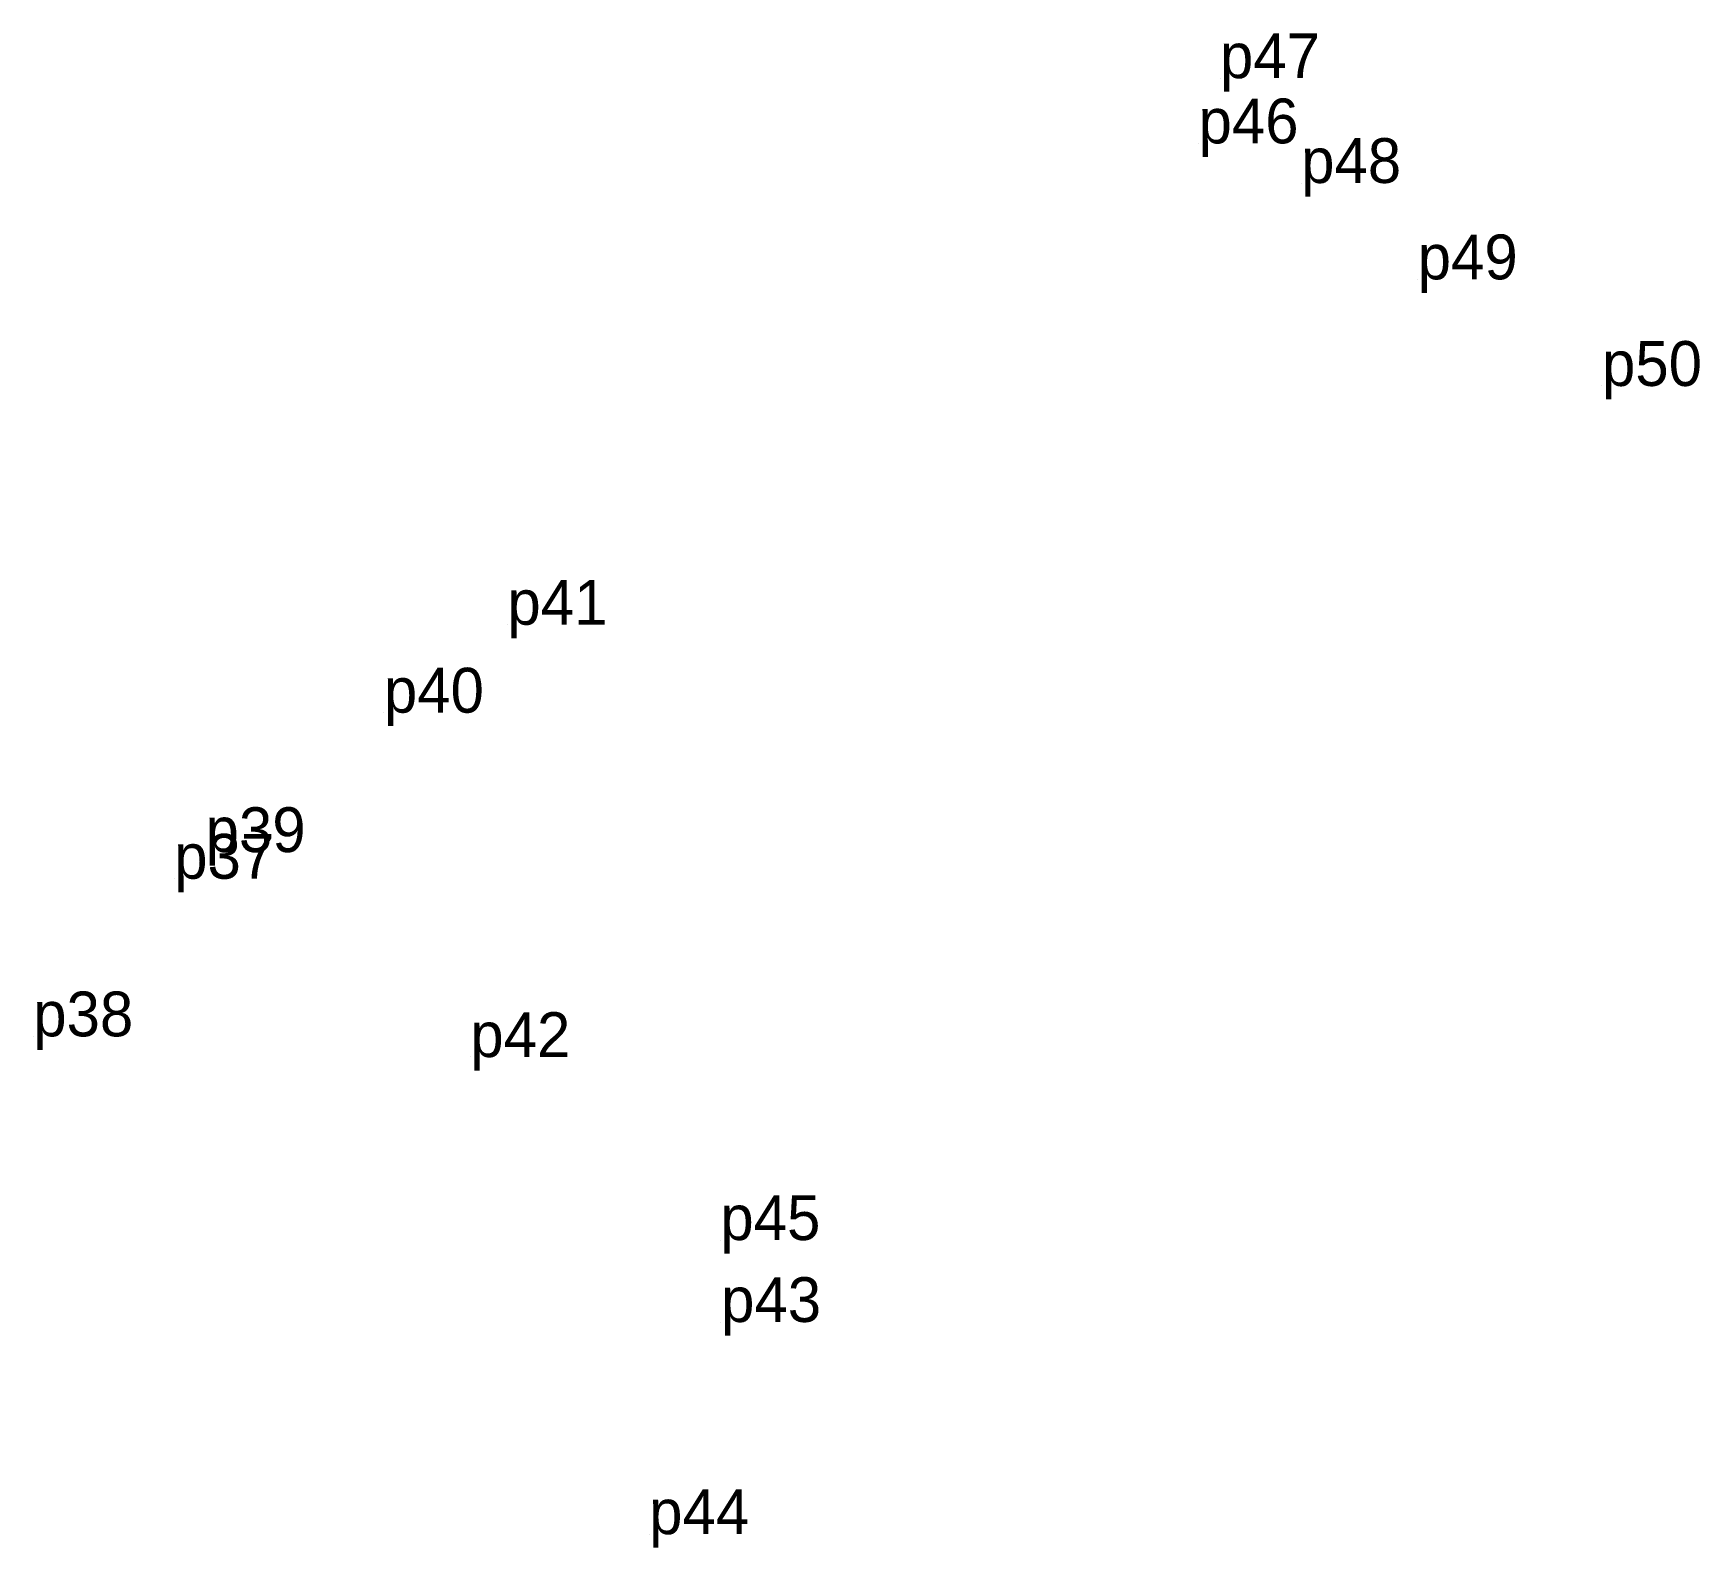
# Model space of a CAD drawing. Extents: x 536455 to 552087, y 1837743 to 1853843.
# Drawn here: x 550928.6 to 550995.6, y 1840963.7 to 1841024.5 of the extents above; entities that cross this region are included whole.
import ezdxf

# ---------------------------------------------------------------- set-up
doc = ezdxf.new("R2010")
doc.units = 0
doc.layers.add('MocDinhThua', color=7, linetype='Continuous')
doc.layers.add('TenChuLanCan', color=7, linetype='Continuous')

msp = doc.modelspace()

# ---------------------------------------------------------------- linework, layer by layer
at = {"layer": 'MocDinhThua'}
for p, q in [((550976.294, 1841022.74), (550976.294, 1841022.74)), ((550976.294, 1841022.74), (550976.294, 1841022.74)), ((550976.294, 1841022.74), (550976.294, 1841022.74)), ((550975.428, 1841020.122), (550975.428, 1841020.122)), ((550975.428, 1841020.122), (550975.428, 1841020.122)), ((550975.428, 1841020.122), (550975.428, 1841020.122)), ((550979.547, 1841018.528), (550979.547, 1841018.528)), ((550979.547, 1841018.528), (550979.547, 1841018.528)), ((550979.547, 1841018.528), (550979.547, 1841018.528)), ((550984.228, 1841014.656), (550984.228, 1841014.656)), ((550984.228, 1841014.656), (550984.228, 1841014.656)), ((550984.228, 1841014.656), (550984.228, 1841014.656)), ((550991.628, 1841010.384), (550991.628, 1841010.384)), ((550991.628, 1841010.384), (550991.628, 1841010.384)), ((550991.628, 1841010.384), (550991.628, 1841010.384)), ((550947.684, 1841000.794), (550947.684, 1841000.794)), ((550947.684, 1841000.794), (550947.684, 1841000.794)), ((550947.684, 1841000.794), (550947.684, 1841000.794)), ((550942.72, 1840997.265), (550942.72, 1840997.265)), ((550942.72, 1840997.265), (550942.72, 1840997.265)), ((550942.72, 1840997.265), (550942.72, 1840997.265)), ((550935.557, 1840991.663), (550935.557, 1840991.663)), ((550935.557, 1840991.663), (550935.557, 1840991.663)), ((550935.557, 1840991.663), (550935.557, 1840991.663)), ((550934.301, 1840990.587), (550934.301, 1840990.587)), ((550934.301, 1840990.587), (550934.301, 1840990.587)), ((550934.301, 1840990.587), (550934.301, 1840990.587)), ((550928.643, 1840984.259), (550928.643, 1840984.259)), ((550928.643, 1840984.259), (550928.643, 1840984.259)), ((550928.643, 1840984.259), (550928.643, 1840984.259)), ((550946.188, 1840983.433), (550946.188, 1840983.433)), ((550946.188, 1840983.433), (550946.188, 1840983.433)), ((550946.188, 1840983.433), (550946.188, 1840983.433)), ((550956.233, 1840976.078), (550956.233, 1840976.078)), ((550956.233, 1840976.078), (550956.233, 1840976.078)), ((550956.233, 1840976.078), (550956.233, 1840976.078)), ((550956.255, 1840972.787), (550956.255, 1840972.787)), ((550956.255, 1840972.787), (550956.255, 1840972.787)), ((550956.255, 1840972.787), (550956.255, 1840972.787)), ((550953.368, 1840964.273), (550953.368, 1840964.273)), ((550953.368, 1840964.273), (550953.368, 1840964.273)), ((550953.368, 1840964.273), (550953.368, 1840964.273))]:
    msp.add_line(p, q, dxfattribs=at)

# ---------------------------------------------------------------- texts
at = {"layer": 'TenChuLanCan'}
for s, p in [('p47', (550976.29, 1841022.74)), ('p47', (550976.29, 1841022.74)), ('p47', (550976.29, 1841022.74)), ('p46', (550975.43, 1841020.12)), ('p46', (550975.43, 1841020.12)), ('p46', (550975.43, 1841020.12)), ('p48', (550979.55, 1841018.53)), ('p48', (550979.55, 1841018.53)), ('p48', (550979.55, 1841018.53)), ('p49', (550984.23, 1841014.66)), ('p49', (550984.23, 1841014.66)), ('p49', (550984.23, 1841014.66)), ('p50', (550991.63, 1841010.38)), ('p50', (550991.63, 1841010.38)), ('p50', (550991.63, 1841010.38)), ('p41', (550947.68, 1841000.79)), ('p41', (550947.68, 1841000.79)), ('p41', (550947.68, 1841000.79)), ('p40', (550942.72, 1840997.26)), ('p40', (550942.72, 1840997.26)), ('p40', (550942.72, 1840997.26)), ('p39', (550935.56, 1840991.66)), ('p39', (550935.56, 1840991.66)), ('p39', (550935.56, 1840991.66)), ('p37', (550934.3, 1840990.59)), ('p37', (550934.3, 1840990.59)), ('p37', (550934.3, 1840990.59)), ('p38', (550928.64, 1840984.26)), ('p38', (550928.64, 1840984.26)), ('p38', (550928.64, 1840984.26)), ('p42', (550946.19, 1840983.43)), ('p42', (550946.19, 1840983.43)), ('p42', (550946.19, 1840983.43)), ('p45', (550956.23, 1840976.08)), ('p45', (550956.23, 1840976.08)), ('p45', (550956.23, 1840976.08)), ('p43', (550956.26, 1840972.79)), ('p43', (550956.26, 1840972.79)), ('p43', (550956.26, 1840972.79)), ('p44', (550953.37, 1840964.27)), ('p44', (550953.37, 1840964.27)), ('p44', (550953.37, 1840964.27))]:
    msp.add_text(s, height=1.8, dxfattribs=at).set_placement(p)

doc.saveas('drawing.dxf')
